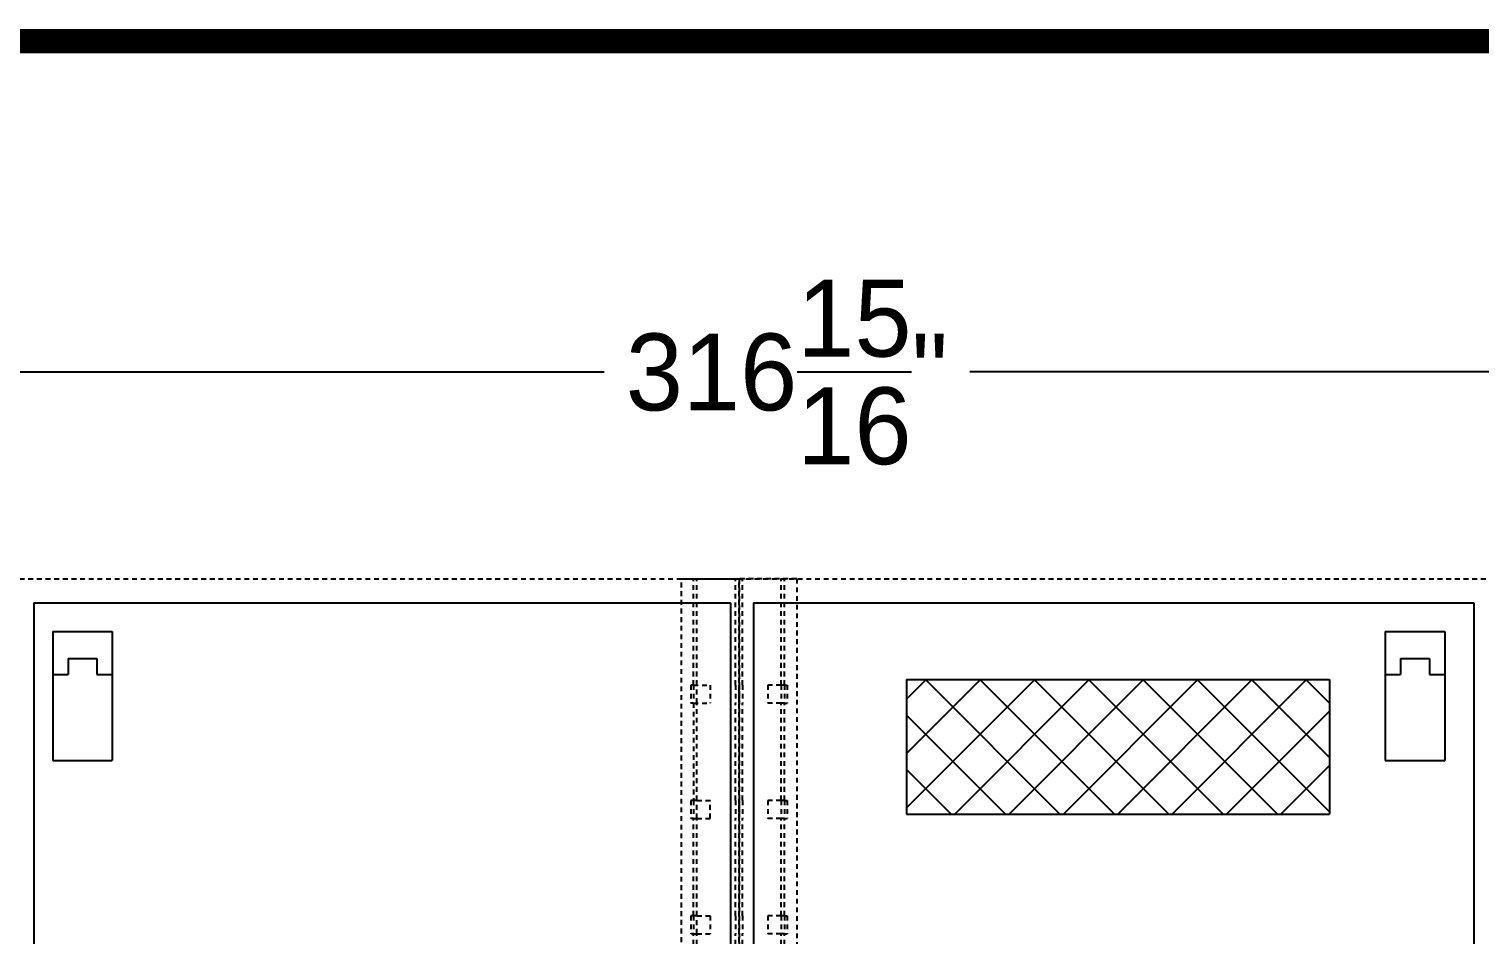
# Model space of a CAD drawing. Header units: inches. Extents: x 6 to 369, y -225 to 2.
# Drawn here: x 166.37 to 204.13, y -21.26 to 2.3 of the extents above; entities that cross this region are included whole.
import ezdxf

# ---------------------------------------------------------------- set-up
doc = ezdxf.new("R2010")
doc.units = ezdxf.units.IN
doc.header["$MEASUREMENT"] = 0
doc.linetypes.add('HIDDEN2', pattern=[0.1875, 0.125, -0.0625])
doc.linetypes.add('PHANTOM2', pattern=[1.25, 0.625, -0.125, 0.125, -0.125, 0.125, -0.125])
for name, color, linetype in [('Cabinet', 253, 'HIDDEN2'), ('D', 3, 'Continuous'), ('DIM', 7, 'Continuous')]:
    doc.layers.add(name, color=color, linetype=linetype)
doc.styles.add('S1', font='TXT')
doc.dimstyles.new('IMPERIAL', dxfattribs={"dimtxt": 2, "dimasz": 2, "dimexe": 0.18, "dimexo": 0.063, "dimgap": 0.09, "dimtad": 0, "dimtih": 1, "dimtoh": 1, "dimdec": 4, "dimzin": 0, "dimdsep": 46, "dimlunit": 5, "dimtxsty": 'S1', "dimcen": 0.09, "dimadec": 0, "dimazin": 0, "dimtfac": 1, "dimtdec": 4, "dimtofl": 0, "dimtmove": 2, "dimatfit": 3, "dimfxl": 0, "dimtolj": 1, "dimtzin": 0, "dimarcsym": 0})

# ---------------------------------------------------------------- blocks, each defined once
blk = doc.blocks.new('*D24')
at = {"layer": 'Defpoints', "color": 0}
for p in [(344.55, -6.619), (27.638, -11.998), (344.55, -13.123)]:
    blk.add_point(p, dxfattribs=at)
at = {"layer": 'DIM', "color": 0, "lineweight": -2}
for p, q in [((27.638, -11.935), (27.638, -6.439)), ((29.638, -6.619), (181.338, -6.619)), ((342.55, -6.619), (190.851, -6.619)), ((344.55, -13.06), (344.55, -6.439))]:
    blk.add_line(p, q, dxfattribs=at)
at = {"layer": 'DIM', "color": 0}
for points in [[(29.638, -6.285), (29.638, -6.952), (27.638, -6.619)], [(342.55, -6.285), (342.55, -6.952), (344.55, -6.619)]]:
    blk.add_solid(points, dxfattribs=at)
at = {"layer": 'DIM', "color": 0, "insert": (186.094, -6.619), "char_height": 2, "attachment_point": 5, "style": 'S1'}
blk.add_mtext('\\A1;316{\\H1.000000x;\\S15/16;}"', dxfattribs=at)
blk = doc.blocks.new('A$C0C334DE5')
at = {"layer": 'D'}
for p, q in [((0, 0), (0, -88.75)), ((0, 0), (18.125, 0)), ((18.125, 0.002), (18.125, -88.75)), ((0.491, -0.75), (2.041, -0.75)), ((0.491, -0.75), (0.491, -4.1)), ((2.041, -0.75), (2.041, -4.1)), ((0.891, -1.448), (0.891, -1.869)), ((0.891, -1.448), (1.641, -1.448)), ((1.641, -1.448), (1.641, -1.869)), ((0.491, -1.869), (0.891, -1.869)), ((1.641, -1.869), (2.041, -1.869)), ((0.491, -4.1), (2.041, -4.1))]:
    blk.add_line(p, q, dxfattribs=at)
blk = doc.blocks.new('A$C11D33752')
at = {"layer": 'Cabinet', "linetype": 'HIDDEN2'}
for p, q in [((1.5, 90), (59.382, 90)), ((36.945, 0), (36.945, 90)), ((36.945, 90), (38.445, 90)), ((37.257, 87.234), (37.257, 90)), ((37.351, 87.234), (37.351, 90)), ((38.351, 87.234), (38.351, 90)), ((38.445, 90), (38.445, 0)), ((38.445, 0), (38.445, 90)), ((38.445, 90), (38.445, 90)), ((39.945, 90), (38.445, 90)), ((38.445, 0), (38.445, 90)), ((38.445, 90), (38.445, 0)), ((38.445, 90), (38.445, 90)), ((38.539, 87.234), (38.539, 90)), ((39.539, 87.234), (39.539, 90)), ((39.632, 87.234), (39.632, 90)), ((39.945, 90), (39.945, 0)), ((37.257, 87.234), (37.195, 87.234)), ((37.195, 87.234), (37.195, 86.765)), ((37.257, 87.234), (37.257, 86.765)), ((37.257, 87.234), (37.695, 87.234)), ((37.351, 86.765), (37.351, 87.234)), ((37.695, 87.234), (37.695, 86.765)), ((38.351, 87.234), (38.351, 86.765)), ((38.445, 86.765), (38.445, 87.234)), ((38.445, 87.234), (38.445, 86.765)), ((38.445, 87.234), (38.445, 86.765)), ((38.445, 86.765), (38.445, 87.234)), ((38.539, 87.234), (38.539, 86.765)), ((39.539, 87.234), (39.195, 87.234)), ((39.195, 87.234), (39.195, 86.765)), ((39.632, 87.234), (39.539, 87.234)), ((39.539, 87.234), (39.539, 86.765)), ((39.632, 87.234), (39.632, 86.765)), ((39.632, 87.234), (39.695, 87.234)), ((39.695, 87.234), (39.695, 86.765)), ((37.257, 86.765), (37.195, 86.765)), ((37.257, 86.765), (37.257, 84.234)), ((37.257, 86.765), (37.695, 86.765)), ((37.351, 84.234), (37.351, 86.765)), ((38.351, 84.234), (38.351, 86.765)), ((38.539, 84.234), (38.539, 86.765)), ((39.539, 86.765), (39.195, 86.765)), ((39.539, 84.234), (39.539, 86.765)), ((39.632, 86.765), (39.539, 86.765)), ((39.632, 84.234), (39.632, 86.765)), ((39.632, 86.765), (39.695, 86.765)), ((37.257, 84.234), (37.195, 84.234)), ((37.195, 84.234), (37.195, 83.765)), ((37.257, 84.234), (37.257, 83.765)), ((37.351, 84.234), (37.257, 84.234)), ((37.351, 83.765), (37.351, 84.234)), ((37.351, 84.234), (37.695, 84.234)), ((37.695, 83.765), (37.695, 84.234)), ((38.351, 84.234), (38.351, 83.765)), ((38.445, 83.765), (38.445, 84.234)), ((38.445, 84.234), (38.445, 83.765)), ((38.445, 84.234), (38.445, 83.765)), ((38.445, 83.765), (38.445, 84.234)), ((38.539, 84.234), (38.539, 83.765)), ((39.539, 84.234), (39.195, 84.234)), ((39.195, 84.234), (39.195, 83.765)), ((39.539, 84.234), (39.539, 83.765)), ((39.632, 84.234), (39.539, 84.234)), ((39.632, 84.234), (39.632, 83.765)), ((39.632, 84.234), (39.695, 84.234)), ((39.695, 84.234), (39.695, 83.765)), ((37.257, 83.765), (37.195, 83.765)), ((37.257, 81.234), (37.257, 83.765)), ((37.257, 83.765), (37.351, 83.765)), ((37.351, 81.234), (37.351, 83.765)), ((37.351, 83.765), (37.695, 83.765)), ((38.351, 81.234), (38.351, 83.765)), ((38.539, 81.234), (38.539, 83.765)), ((39.539, 83.765), (39.195, 83.765)), ((39.539, 81.234), (39.539, 83.765)), ((39.632, 83.765), (39.539, 83.765)), ((39.632, 81.234), (39.632, 83.765)), ((39.632, 83.765), (39.695, 83.765)), ((37.257, 81.234), (37.195, 81.234)), ((37.195, 81.234), (37.195, 80.765)), ((37.257, 81.234), (37.257, 80.765)), ((37.351, 81.234), (37.257, 81.234)), ((37.351, 80.765), (37.351, 81.234)), ((37.351, 81.234), (37.695, 81.234)), ((37.695, 81.234), (37.695, 80.765)), ((38.351, 81.234), (38.351, 80.765)), ((38.445, 80.765), (38.445, 81.234)), ((38.445, 81.234), (38.445, 80.765)), ((38.445, 81.234), (38.445, 80.765)), ((38.445, 80.765), (38.445, 81.234)), ((38.539, 81.234), (38.539, 80.765)), ((39.539, 81.234), (39.195, 81.234)), ((39.195, 81.234), (39.195, 80.765)), ((39.539, 81.234), (39.539, 80.765)), ((39.632, 81.234), (39.539, 81.234)), ((39.632, 81.234), (39.632, 80.765)), ((39.632, 81.234), (39.695, 81.234)), ((39.695, 81.234), (39.695, 80.765)), ((37.257, 80.765), (37.195, 80.765)), ((37.257, 78.234), (37.257, 80.765)), ((37.257, 80.765), (37.351, 80.765)), ((37.351, 78.234), (37.351, 80.765)), ((37.351, 80.765), (37.695, 80.765)), ((38.351, 78.234), (38.351, 80.765)), ((38.539, 78.234), (38.539, 80.765)), ((39.539, 80.765), (39.195, 80.765)), ((39.539, 78.234), (39.539, 80.765)), ((39.632, 80.765), (39.539, 80.765)), ((39.632, 78.234), (39.632, 80.765)), ((39.632, 80.765), (39.695, 80.765))]:
    blk.add_line(p, q, dxfattribs=at)

msp = doc.modelspace()

# ---------------------------------------------------------------- hatches: boundary and pattern name
at = {"layer": 'D'}
h = msp.add_hatch(dxfattribs=at)
h.set_pattern_fill('ANSI37', scale=8, style=0)
h.set_pattern_definition([(45, (167.788, -45.0384), (-0.707107, 0.707107), []), (135, (167.788, -45.0384), (-0.707107, -0.707107), [])])
h.paths.add_polyline_path([(200.20936, -18.12335), (200.20936, -14.62335), (189.20936, -14.62335), (189.20936, -18.12335)])

# ---------------------------------------------------------------- linework, layer by layer
at = {"color": 7, "const_width": 0.62869}
msp.add_lwpolyline([(369.01659, -224.81253), (369.01659, 1.98747), (6.13659, 1.98747), (6.13659, -224.81253)], close=True, dxfattribs=at)
at = {"layer": 'D', "color": 7}
for p, q in [((185.22303, -12.62335), (203.97303, -12.62335)), ((185.22303, -12.62335), (185.22303, -101.37568)), ((203.97303, -12.62335), (203.97303, -101.37568)), ((201.66485, -13.37335), (203.21485, -13.37335)), ((201.66485, -13.37335), (201.66485, -16.72335)), ((203.21485, -13.37335), (203.21485, -16.72335)), ((202.06485, -14.07148), (202.81485, -14.07148)), ((202.06485, -14.07148), (202.06485, -14.49272)), ((202.81485, -14.07148), (202.81485, -14.49272)), ((189.20936, -14.62335), (189.20936, -18.12335)), ((189.20936, -14.62335), (200.20936, -14.62335)), ((200.20936, -14.62335), (200.20936, -18.12335)), ((201.66485, -14.49272), (202.06485, -14.49272)), ((202.81485, -14.49272), (203.21485, -14.49272)), ((201.66485, -16.72335), (203.21485, -16.72335)), ((189.20936, -18.12335), (200.20936, -18.12335))]:
    msp.add_line(p, q, dxfattribs=at)

# ---------------------------------------------------------------- block references
msp.add_blockref('A$C11D33752', (146.40307, -101.99835), dxfattribs=at)
at = {"layer": 'D', "color": 7, "linetype": 'PHANTOM2'}
msp.add_blockref('A$C0C334DE5', (166.49682, -12.62335), dxfattribs=at)

# ---------------------------------------------------------------- dimensions: what is measured, and where the dimension line sits
at = {"layer": 'DIM', "color": 7}
dim = msp.add_linear_dim(base=(344.55045, -6.61867), p1=(27.63816, -11.99835), p2=(344.55045, -13.12335), dimstyle='IMPERIAL', override={"dimpost": '"'}, dxfattribs=at)
dim.commit()
dim.dimension.update_dxf_attribs({"geometry": '*D24', "text_midpoint": (186.0943, -6.61867)})

doc.saveas('drawing.dxf')
